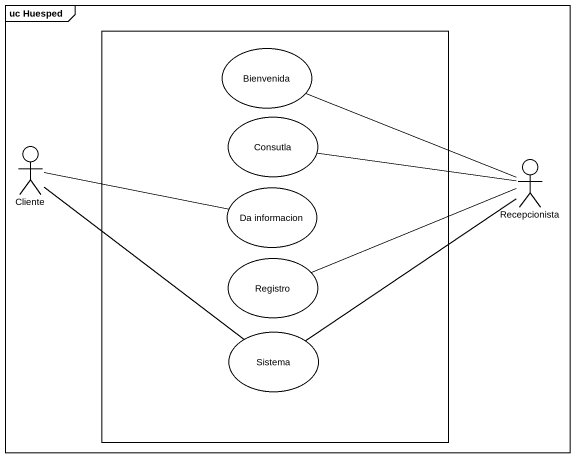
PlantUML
@startuml
mainframe uc Huesped
rectangle " " as rectangle1 {
  usecase Bienvenida
  usecase Consutla
  usecase "Da informacion" as Da_informacion
  usecase Registro
  usecase Sistema
}
actor Cliente
actor Recepcionista
Cliente -right- Da_informacion
Cliente -- Sistema
Recepcionista -left- Bienvenida
Recepcionista -left- Consutla
Recepcionista -left- Registro
Recepcionista -- Sistema
@enduml
